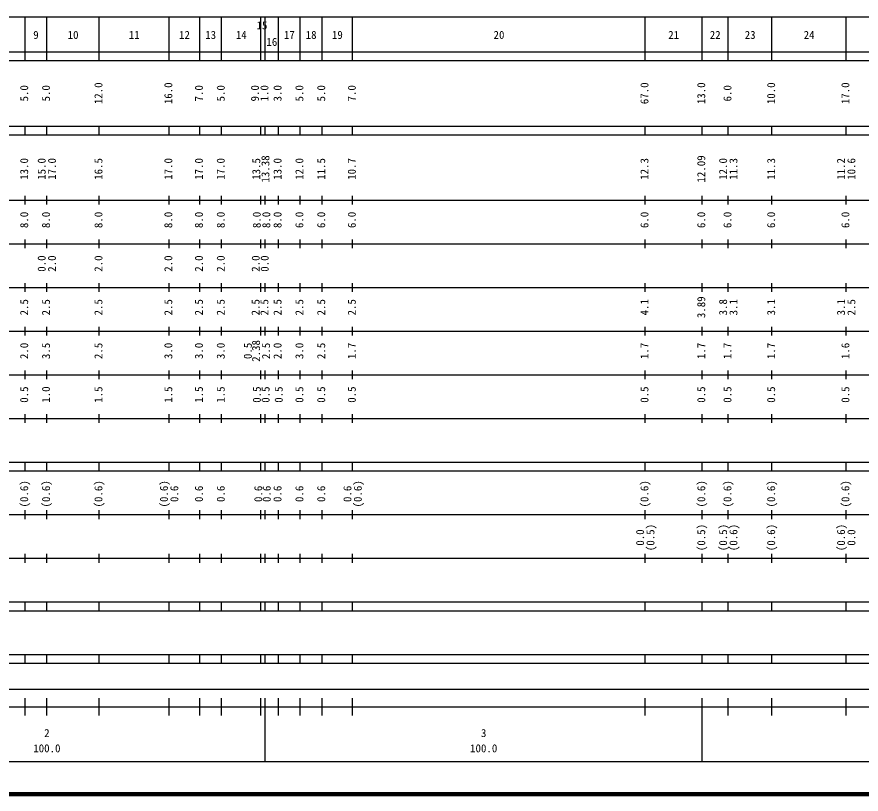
# Model space of a CAD drawing. Units: millimetres on the paper, enlarged 1000 times. Extents: x 40000 to 680000, y 20000 to 380000.
# Drawn here: x 211136 to 404404, y 20000 to 198000 of the extents above; entities that cross this region are included whole.
import ezdxf
from ezdxf.enums import TextEntityAlignment as Align

# ---------------------------------------------------------------- set-up
doc = ezdxf.new("R2010")
doc.units = ezdxf.units.MM
doc.header["$LTSCALE"] = 1000
doc.layers.add('M-TTL', color=2, linetype='Continuous', lineweight=140)
doc.layers.add('M-TTL-BAND', color=7, linetype='Continuous', lineweight=25)
doc.styles.add('ＭＳ ゴシック', font='')
doc.styles.get('ＭＳ ゴシック').set_extended_font_data('MS Gothic')

msp = doc.modelspace()

# ---------------------------------------------------------------- linework, layer by layer
at = {"layer": 'M-TTL'}
msp.add_line((40000, 20000), (680000, 20000), dxfattribs=at)
at = {"layer": 'M-TTL-BAND'}
for p, q in [((68000, 198000), (579000, 198000)), ((213000, 188000), (213000, 198000)), ((218000, 188000), (218000, 198000)), ((230000, 188000), (230000, 198000)), ((246000, 188000), (246000, 198000)), ((253000, 188000), (253000, 198000)), ((258000, 188000), (258000, 198000)), ((267000, 188000), (267000, 198000)), ((268000, 188000), (268000, 198000)), ((271000, 188000), (271000, 198000)), ((276000, 188000), (276000, 198000)), ((281000, 188000), (281000, 198000)), ((288000, 188000), (288000, 198000)), ((355000, 188000), (355000, 198000)), ((368000, 188000), (368000, 198000)), ((374000, 188000), (374000, 198000)), ((384000, 188000), (384000, 198000)), ((401000, 188000), (401000, 198000)), ((40000, 190000), (579000, 190000)), ((40000, 188000), (579000, 188000)), ((40000, 173000), (579000, 173000)), ((213000, 171000), (213000, 173000)), ((218000, 171000), (218000, 173000)), ((230000, 171000), (230000, 173000)), ((246000, 171000), (246000, 173000)), ((253000, 171000), (253000, 173000)), ((258000, 171000), (258000, 173000)), ((267000, 171000), (267000, 173000)), ((268000, 171000), (268000, 173000)), ((271000, 171000), (271000, 173000)), ((276000, 171000), (276000, 173000)), ((281000, 171000), (281000, 173000)), ((288000, 171000), (288000, 173000)), ((355000, 171000), (355000, 173000)), ((368000, 171000), (368000, 173000)), ((374000, 171000), (374000, 173000)), ((384000, 171000), (384000, 173000)), ((401000, 171000), (401000, 173000)), ((40000, 171000), (579000, 171000)), ((213000, 155000), (213000, 157000)), ((218000, 155000), (218000, 157000)), ((230000, 155000), (230000, 157000)), ((246000, 155000), (246000, 157000)), ((253000, 155000), (253000, 157000)), ((258000, 155000), (258000, 157000)), ((267000, 155000), (267000, 157000)), ((268000, 155000), (268000, 157000)), ((271000, 155000), (271000, 157000)), ((276000, 155000), (276000, 157000)), ((281000, 155000), (281000, 157000)), ((288000, 155000), (288000, 157000)), ((355000, 155000), (355000, 157000)), ((368000, 155000), (368000, 157000)), ((374000, 155000), (374000, 157000)), ((384000, 155000), (384000, 157000)), ((401000, 155000), (401000, 157000)), ((40000, 156000), (579000, 156000)), ((213000, 145000), (213000, 147000)), ((218000, 145000), (218000, 147000)), ((230000, 145000), (230000, 147000)), ((246000, 145000), (246000, 147000)), ((253000, 145000), (253000, 147000)), ((258000, 145000), (258000, 147000)), ((267000, 145000), (267000, 147000)), ((268000, 145000), (268000, 147000)), ((271000, 145000), (271000, 147000)), ((276000, 145000), (276000, 147000)), ((281000, 145000), (281000, 147000)), ((288000, 145000), (288000, 147000)), ((355000, 145000), (355000, 147000)), ((368000, 145000), (368000, 147000)), ((374000, 145000), (374000, 147000)), ((384000, 145000), (384000, 147000)), ((401000, 145000), (401000, 147000)), ((46000, 146000), (579000, 146000)), ((52000, 136000), (579000, 136000)), ((213000, 135000), (213000, 137000)), ((218000, 135000), (218000, 137000)), ((230000, 135000), (230000, 137000)), ((246000, 135000), (246000, 137000)), ((253000, 135000), (253000, 137000)), ((258000, 135000), (258000, 137000)), ((267000, 135000), (267000, 137000)), ((268000, 135000), (268000, 137000)), ((271000, 135000), (271000, 137000)), ((276000, 135000), (276000, 137000)), ((281000, 135000), (281000, 137000)), ((288000, 135000), (288000, 137000)), ((355000, 135000), (355000, 137000)), ((368000, 135000), (368000, 137000)), ((374000, 135000), (374000, 137000)), ((384000, 135000), (384000, 137000)), ((401000, 135000), (401000, 137000)), ((46000, 126000), (579000, 126000)), ((213000, 125000), (213000, 127000)), ((218000, 125000), (218000, 127000)), ((230000, 125000), (230000, 127000)), ((246000, 125000), (246000, 127000)), ((253000, 125000), (253000, 127000)), ((258000, 125000), (258000, 127000)), ((267000, 125000), (267000, 127000)), ((268000, 125000), (268000, 127000)), ((271000, 125000), (271000, 127000)), ((276000, 125000), (276000, 127000)), ((281000, 125000), (281000, 127000)), ((288000, 125000), (288000, 127000)), ((355000, 125000), (355000, 127000)), ((368000, 125000), (368000, 127000)), ((374000, 125000), (374000, 127000)), ((384000, 125000), (384000, 127000)), ((401000, 125000), (401000, 127000)), ((52000, 116000), (579000, 116000)), ((213000, 115000), (213000, 117000)), ((218000, 115000), (218000, 117000)), ((230000, 115000), (230000, 117000)), ((246000, 115000), (246000, 117000)), ((253000, 115000), (253000, 117000)), ((258000, 115000), (258000, 117000)), ((267000, 115000), (267000, 117000)), ((268000, 115000), (268000, 117000)), ((271000, 115000), (271000, 117000)), ((276000, 115000), (276000, 117000)), ((281000, 115000), (281000, 117000)), ((288000, 115000), (288000, 117000)), ((355000, 115000), (355000, 117000)), ((368000, 115000), (368000, 117000)), ((374000, 115000), (374000, 117000)), ((384000, 115000), (384000, 117000)), ((401000, 115000), (401000, 117000)), ((213000, 105000), (213000, 107000)), ((218000, 105000), (218000, 107000)), ((230000, 105000), (230000, 107000)), ((246000, 105000), (246000, 107000)), ((253000, 105000), (253000, 107000)), ((258000, 105000), (258000, 107000)), ((267000, 105000), (267000, 107000)), ((268000, 105000), (268000, 107000)), ((271000, 105000), (271000, 107000)), ((276000, 105000), (276000, 107000)), ((281000, 105000), (281000, 107000)), ((288000, 105000), (288000, 107000)), ((355000, 105000), (355000, 107000)), ((368000, 105000), (368000, 107000)), ((374000, 105000), (374000, 107000)), ((384000, 105000), (384000, 107000)), ((401000, 105000), (401000, 107000)), ((46000, 106000), (579000, 106000)), ((40000, 96000), (579000, 96000)), ((213000, 94000), (213000, 96000)), ((218000, 94000), (218000, 96000)), ((230000, 94000), (230000, 96000)), ((246000, 94000), (246000, 96000)), ((253000, 94000), (253000, 96000)), ((258000, 94000), (258000, 96000)), ((267000, 94000), (267000, 96000)), ((268000, 94000), (268000, 96000)), ((271000, 94000), (271000, 96000)), ((276000, 94000), (276000, 96000)), ((281000, 94000), (281000, 96000)), ((288000, 94000), (288000, 96000)), ((355000, 94000), (355000, 96000)), ((368000, 94000), (368000, 96000)), ((374000, 94000), (374000, 96000)), ((384000, 94000), (384000, 96000)), ((401000, 94000), (401000, 96000)), ((40000, 94000), (579000, 94000)), ((49000, 84000), (579000, 84000)), ((213000, 83000), (213000, 85000)), ((218000, 83000), (218000, 85000)), ((230000, 83000), (230000, 85000)), ((246000, 83000), (246000, 85000)), ((253000, 83000), (253000, 85000)), ((258000, 83000), (258000, 85000)), ((267000, 83000), (267000, 85000)), ((268000, 83000), (268000, 85000)), ((271000, 83000), (271000, 85000)), ((276000, 83000), (276000, 85000)), ((281000, 83000), (281000, 85000)), ((288000, 83000), (288000, 85000)), ((355000, 83000), (355000, 85000)), ((368000, 83000), (368000, 85000)), ((374000, 83000), (374000, 85000)), ((384000, 83000), (384000, 85000)), ((401000, 83000), (401000, 85000)), ((40000, 74000), (579000, 74000)), ((213000, 73000), (213000, 75000)), ((218000, 73000), (218000, 75000)), ((230000, 73000), (230000, 75000)), ((246000, 73000), (246000, 75000)), ((253000, 73000), (253000, 75000)), ((258000, 73000), (258000, 75000)), ((267000, 73000), (267000, 75000)), ((268000, 73000), (268000, 75000)), ((271000, 73000), (271000, 75000)), ((276000, 73000), (276000, 75000)), ((281000, 73000), (281000, 75000)), ((288000, 73000), (288000, 75000)), ((355000, 73000), (355000, 75000)), ((368000, 73000), (368000, 75000)), ((374000, 73000), (374000, 75000)), ((384000, 73000), (384000, 75000)), ((401000, 73000), (401000, 75000)), ((40000, 64000), (579000, 64000)), ((213000, 62000), (213000, 64000)), ((218000, 62000), (218000, 64000)), ((230000, 62000), (230000, 64000)), ((246000, 62000), (246000, 64000)), ((253000, 62000), (253000, 64000)), ((258000, 62000), (258000, 64000)), ((267000, 62000), (267000, 64000)), ((268000, 62000), (268000, 64000)), ((271000, 62000), (271000, 64000)), ((276000, 62000), (276000, 64000)), ((281000, 62000), (281000, 64000)), ((288000, 62000), (288000, 64000)), ((355000, 62000), (355000, 64000)), ((368000, 62000), (368000, 64000)), ((374000, 62000), (374000, 64000)), ((384000, 62000), (384000, 64000)), ((401000, 62000), (401000, 64000)), ((40000, 62000), (579000, 62000)), ((40000, 52000), (579000, 52000)), ((213000, 50000), (213000, 52000)), ((218000, 50000), (218000, 52000)), ((230000, 50000), (230000, 52000)), ((246000, 50000), (246000, 52000)), ((253000, 50000), (253000, 52000)), ((258000, 50000), (258000, 52000)), ((267000, 50000), (267000, 52000)), ((268000, 50000), (268000, 52000)), ((271000, 50000), (271000, 52000)), ((276000, 50000), (276000, 52000)), ((281000, 50000), (281000, 52000)), ((288000, 50000), (288000, 52000)), ((355000, 50000), (355000, 52000)), ((368000, 50000), (368000, 52000)), ((374000, 50000), (374000, 52000)), ((384000, 50000), (384000, 52000)), ((401000, 50000), (401000, 52000)), ((40000, 50000), (579000, 50000)), ((71000, 44000), (565000, 44000)), ((213000, 38000), (213000, 42000)), ((218000, 38000), (218000, 42000)), ((230000, 38000), (230000, 42000)), ((246000, 38000), (246000, 42000)), ((253000, 38000), (253000, 42000)), ((258000, 38000), (258000, 42000)), ((267000, 38000), (267000, 42000)), ((268000, 27500), (268000, 42000)), ((271000, 38000), (271000, 42000)), ((276000, 38000), (276000, 42000)), ((281000, 38000), (281000, 42000)), ((288000, 38000), (288000, 42000)), ((355000, 38000), (355000, 42000)), ((368000, 27500), (368000, 42000)), ((374000, 38000), (374000, 42000)), ((384000, 38000), (384000, 42000)), ((401000, 38000), (401000, 42000)), ((40000, 40000), (579000, 40000)), ((68000, 27500), (579000, 27500))]:
    msp.add_line(p, q, dxfattribs=at)

# ---------------------------------------------------------------- texts
at = {"layer": 'M-TTL-BAND', "style": 'ＭＳ ゴシック'}
for s, p in [('15', (267243, 194604)), ('9', (215500, 192405)), ('10', (224000, 192405)), ('11', (238000, 192405)), ('12', (249500, 192405)), ('13', (255500, 192405)), ('14', (262500, 192405)), ('17', (273500, 192405)), ('18', (278500, 192405)), ('19', (284500, 192405)), ('20', (321500, 192405)), ('21', (361500, 192405)), ('22', (371000, 192405)), ('23', (379000, 192405)), ('24', (392500, 192405)), ('16', (269500, 190810)), ('2', (218000, 32523)), ('3', (318000, 32523)), ('100.0', (218000, 29033)), ('100.0', (318000, 29033))]:
    msp.add_text(s, height=1833, dxfattribs=at).set_placement(p, align=Align.BOTTOM_CENTER)
for s, p in [('5.0', (214264, 180500)), ('5.0', (219264, 180500)), ('12.0', (231264, 180500)), ('16.0', (247264, 180500)), ('7.0', (254264, 180500)), ('5.0', (259264, 180500)), ('9.0', (267094, 180500)), ('1.0', (269264, 180500)), ('3.0', (272264, 180500)), ('5.0', (277264, 180500)), ('5.0', (282264, 180500)), ('7.0', (289264, 180500)), ('67.0', (356264, 180500)), ('13.0', (369264, 180500)), ('6.0', (375264, 180500)), ('10.0', (385264, 180500)), ('17.0', (402264, 180500)), ('13.0', (214264, 163174)), ('15.0', (218264, 163174)), ('17.0', (220634, 163174)), ('16.5', (231264, 163174)), ('17.0', (247264, 163174)), ('17.0', (254264, 163174)), ('17.0', (259264, 163174)), ('13.5', (267398, 163174)), ('13.38', (269487, 163174)), ('13.0', (272264, 163174)), ('12.0', (277264, 163174)), ('11.5', (282264, 163174)), ('10.7', (289264, 163174)), ('12.3', (356264, 163174)), ('12.09', (369264, 163174)), ('12.0', (374264, 163174)), ('11.3', (376634, 163174)), ('11.3', (385264, 163174)), ('11.2', (401264, 163174)), ('10.6', (403634, 163174)), ('8.0', (214264, 151500)), ('8.0', (219264, 151500)), ('8.0', (231264, 151500)), ('8.0', (247264, 151500)), ('8.0', (254264, 151500)), ('8.0', (259264, 151500)), ('8.0', (267509, 151500)), ('8.0', (269687, 151500)), ('8.0', (272264, 151500)), ('6.0', (277264, 151500)), ('6.0', (282264, 151500)), ('6.0', (289264, 151500)), ('6.0', (356264, 151500)), ('6.0', (369264, 151500)), ('6.0', (375264, 151500)), ('6.0', (385264, 151500)), ('6.0', (402264, 151500)), ('0.0', (218264, 141500)), ('2.0', (220634, 141500)), ('2.0', (231264, 141500)), ('2.0', (247264, 141500)), ('2.0', (254264, 141500)), ('2.0', (259264, 141500)), ('2.0', (267264, 141500)), ('0.0', (269314, 141500)), ('3.89', (369264, 131500)), ('2.5', (214264, 131500)), ('2.5', (219264, 131500)), ('2.5', (231264, 131500)), ('2.5', (247264, 131500)), ('2.5', (254264, 131500)), ('2.5', (259264, 131500)), ('2.5', (267237, 131500)), ('2.5', (269264, 131500)), ('2.5', (272264, 131500)), ('2.5', (277264, 131500)), ('2.5', (282264, 131500)), ('2.5', (289264, 131500)), ('4.1', (356264, 131500)), ('3.8', (374264, 131500)), ('3.1', (376634, 131500)), ('3.1', (385264, 131500)), ('3.1', (401264, 131500)), ('2.5', (403634, 131500)), ('2.38', (267349, 121500)), ('2.0', (214264, 121500)), ('3.5', (219264, 121500)), ('2.5', (231264, 121500)), ('3.0', (247264, 121500)), ('3.0', (254264, 121500)), ('3.0', (259264, 121500)), ('0.5', (265460, 121500)), ('2.5', (269634, 121500)), ('2.0', (272264, 121500)), ('3.0', (277264, 121500)), ('2.5', (282264, 121500)), ('1.7', (289264, 121500)), ('1.7', (356264, 121500)), ('1.7', (369264, 121500)), ('1.7', (375264, 121500)), ('1.7', (385264, 121500)), ('1.6', (402264, 121500)), ('0.5', (214264, 111500)), ('1.0', (219264, 111500)), ('1.5', (231264, 111500)), ('1.5', (247264, 111500)), ('1.5', (254264, 111500)), ('1.5', (259264, 111500)), ('0.5', (267523, 111500)), ('0.5', (269529, 111500)), ('0.5', (272529, 111500)), ('0.5', (277264, 111500)), ('0.5', (282264, 111500)), ('0.5', (289264, 111500)), ('0.5', (356264, 111500)), ('0.5', (369264, 111500)), ('0.5', (375264, 111500)), ('0.5', (385264, 111500)), ('0.5', (402264, 111500)), ('(0.6)', (214264, 88764)), ('(0.6)', (219264, 88764)), ('(0.6)', (231264, 88764)), ('(0.6)', (246264, 88764)), ('(0.6)', (290634, 88764)), ('(0.6)', (356264, 88764)), ('(0.6)', (369264, 88764)), ('(0.6)', (375264, 88764)), ('(0.6)', (385264, 88764)), ('(0.6)', (402264, 88764)), ('0.6', (248634, 88764)), ('0.6', (254264, 88764)), ('0.6', (259264, 88764)), ('0.6', (267849, 88764)), ('0.6', (269790, 88764)), ('0.6', (272264, 88764)), ('0.6', (277264, 88764)), ('0.6', (282264, 88764)), ('0.6', (288264, 88764)), ('(0.5)', (357634, 78764)), ('(0.5)', (369264, 78764)), ('(0.5)', (374264, 78764)), ('(0.6)', (376634, 78764)), ('(0.6)', (385264, 78764)), ('(0.6)', (401264, 78764)), ('0.0', (355264, 78764)), ('0.0', (403634, 78764))]:
    msp.add_text(s, height=1833, rotation=90, dxfattribs=at).set_placement(p, align=Align.BOTTOM_CENTER)

doc.saveas('drawing.dxf')
